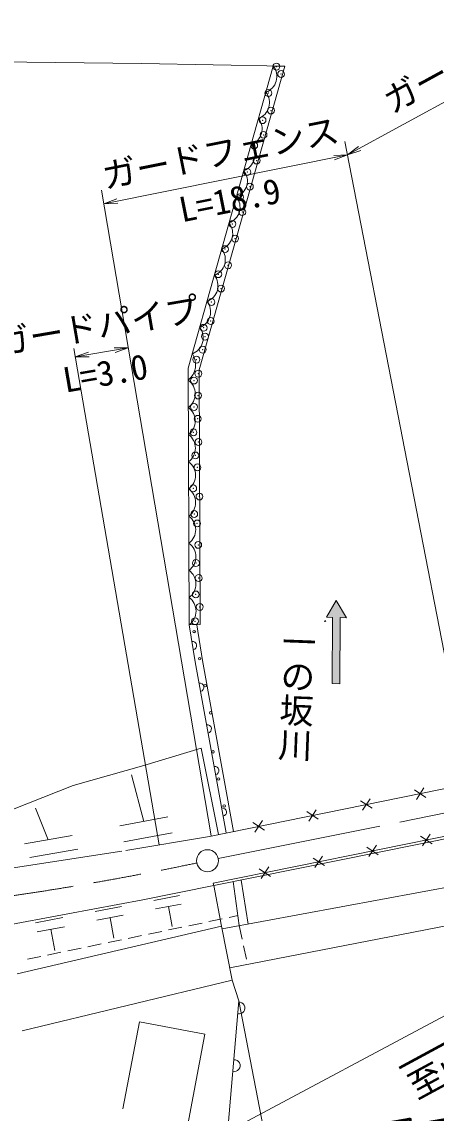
# Model space of a CAD drawing. Units: millimetres, scale not verified. Extents: x 40000 to 680000, y 20000 to 380000.
# Drawn here: x 369306 to 399489, y 239041 to 318516 of the extents above; entities that cross this region are included whole.
import ezdxf
from ezdxf.enums import TextEntityAlignment as Align

# ---------------------------------------------------------------- set-up
doc = ezdxf.new("R2010")
doc.units = ezdxf.units.MM
doc.header["$LTSCALE"] = 1000
doc.header["$PDMODE"] = 32
doc.header["$PDSIZE"] = 500
doc.linetypes.add('CHAIN', pattern=[18.5, 12, -1.5, 3.5, -1.5])
for name, color, linetype, lineweight in [('M-BGD', 7, 'Continuous', 13), ('M-BMK', 2, 'CHAIN', 13), ('M-BMK-SRVR', 3, 'Continuous', 13), ('M-STR-HTXT', 7, 'Continuous', 13), ('M-STR-STR1', 1, 'Continuous', 13)]:
    doc.layers.add(name, color=color, linetype=linetype, lineweight=lineweight)
doc.layers.add('M-BGD-HTXT', color=7, linetype='Continuous')
doc.layers.add('M-BMK-HTXT', color=7, linetype='Continuous')
doc.styles.add('@ＭＳ ゴシック', font='')
doc.styles.add('ＭＳ ゴシック', font='')
doc.styles.get('@ＭＳ ゴシック').set_extended_font_data('@MS Gothic')
doc.styles.get('ＭＳ ゴシック').set_extended_font_data('MS Gothic')

msp = doc.modelspace()

# ---------------------------------------------------------------- hatches: boundary and pattern name
at = {"layer": 'M-BGD'}
msp.add_hatch(color=256, dxfattribs=at).paths.add_polyline_path([(391498, 275161), (392194, 276385), (392963, 275124), (392493, 275133), (392467, 270311), (391910, 270325), (391939, 275147)])

# ---------------------------------------------------------------- linework, layer by layer
for p, q in [((344695, 315880), (378013, 315472)), ((378013, 315472), (388454, 315288)), ((381427, 293282), (387622, 315288)), ((382228, 293173), (388454, 315288)), ((387622, 315288), (388454, 315288)), ((381501, 274612), (381427, 293282)), ((382301, 274616), (382228, 293173)), ((381501, 274612), (382301, 274616)), ((381931, 271913), (381501, 274612)), ((382058, 274615), (382473, 272005)), ((391330, 274852), (391345, 274836)), ((391368, 274927), (391455, 274838)), ((384189, 259448), (381931, 271913)), ((382473, 272005), (384728, 259557)), ((391910, 270328), (391912, 270325)), ((378186, 264358), (382371, 265614)), ((382371, 265614), (383626, 259334)), ((373042, 262894), (378186, 264358)), ((378189, 260288), (377298, 263671)), ((365480, 259937), (373042, 262894)), ((397903, 262587), (398736, 262034)), ((398043, 261894), (398596, 262727)), ((393982, 261793), (394816, 261240)), ((394123, 261100), (394675, 261933)), ((371235, 258952), (370304, 261258)), ((390062, 260999), (390895, 260446)), ((390202, 260306), (390755, 261139)), ((379943, 260614), (376434, 259962)), ((386142, 260204), (386975, 259652)), ((386282, 259511), (386835, 260345)), ((372976, 259251), (369494, 258653)), ((380246, 259464), (376737, 258811)), ((376880, 258172), (382965, 259200)), ((383233, 255786), (402555, 259699)), ((398358, 259210), (399191, 258657)), ((398498, 258517), (399051, 259350)), ((394438, 258416), (395271, 257863)), ((394578, 257723), (395131, 258556)), ((366605, 256583), (376595, 258118)), ((373375, 258263), (369893, 257664)), ((390517, 257622), (391351, 257069)), ((390658, 256929), (391210, 257762)), ((386597, 256828), (387430, 256275)), ((386737, 256135), (387290, 256968)), ((385281, 256020), (385782, 252815)), ((378129, 254576), (383285, 255615)), ((383285, 255615), (383233, 255786)), ((383856, 252670), (383285, 255615)), ((383896, 252467), (401713, 255753)), ((384692, 255900), (385147, 252697)), ((372649, 253568), (378129, 254576)), ((378923, 254538), (380800, 254894)), ((367713, 252641), (372649, 253568)), ((374642, 253725), (376574, 254092)), ((379041, 253916), (380918, 254273)), ((379979, 254095), (380254, 252645)), ((370299, 252900), (372287, 253278)), ((374763, 253085), (376696, 253452)), ((375729, 253269), (376013, 251776)), ((381460, 252684), (382439, 252887)), ((382929, 252988), (383908, 253191)), ((384398, 253292), (385043, 253426)), ((384464, 249618), (401207, 252869)), ((368957, 249194), (383856, 252670)), ((370424, 252242), (372412, 252619)), ((371418, 252431), (371710, 250895)), ((377054, 251772), (378033, 251974)), ((378522, 252076), (379502, 252279)), ((379991, 252380), (380970, 252583)), ((384639, 248738), (383856, 252670)), ((385147, 252697), (385352, 251719)), ((374116, 251163), (375095, 251366)), ((375585, 251468), (376564, 251670)), ((385455, 251229), (385660, 250251)), ((369709, 250251), (370689, 250454)), ((371178, 250555), (372157, 250758)), ((372647, 250859), (373626, 251062)), ((369338, 245041), (384639, 248738)), ((384639, 248738), (385105, 247214)), ((385105, 247214), (384178, 236214)), ((384303, 237696), (402213, 247271)), ((376670, 239348), (377868, 245700)), ((377868, 245700), (382635, 244800)), ((382635, 244800), (381395, 238225))]:
    msp.add_line(p, q, dxfattribs=at)
at = {"layer": 'M-BGD', "lineweight": 50}
msp.add_line((396822, 242354), (410665, 249869), dxfattribs=at)
at = {"layer": 'M-BGD'}
msp.add_lwpolyline([(391939, 275147), (391498, 275161), (392194, 276385), (392963, 275124), (392493, 275133), (392467, 270311), (391910, 270325)], close=True, dxfattribs=at)
for centre in [(381856, 274109), (382260, 272137), (382663, 270166), (383067, 268194), (383237, 265353), (383641, 263382), (384044, 261410)]:
    msp.add_circle(centre, 90, dxfattribs=at)
for centre, radius, start, end in [((386654, 314533), 1228, 290.62995, 37.92315), ((386118, 312630), 1228, 290.62995, 37.92315), ((385582, 310726), 1228, 290.62995, 37.92315), ((385046, 308822), 1228, 290.62995, 37.92315), ((384510, 306919), 1228, 290.62995, 37.92315), ((383974, 305015), 1228, 290.62995, 37.92315), ((383438, 303111), 1228, 290.62995, 37.92315), ((382902, 301208), 1228, 290.62995, 37.92315), ((382366, 299304), 1228, 290.62995, 37.92315), ((381830, 297400), 1228, 290.62995, 37.92315), ((381295, 295497), 1228, 290.62995, 37.92315), ((380491, 293546), 1473, 309.618, 32.97267), ((380707, 291420), 1228, 306.5797, 53.8729), ((380715, 289442), 1228, 306.5797, 53.8729), ((380722, 287464), 1228, 306.5797, 53.8729), ((380730, 285487), 1228, 306.5797, 53.8729), ((380738, 283509), 1228, 306.5797, 53.8729), ((380746, 281531), 1228, 306.5797, 53.8729), ((380754, 279554), 1228, 306.5797, 53.8729), ((380761, 277576), 1228, 306.5797, 53.8729), ((380769, 275598), 1228, 306.5797, 53.8729), ((381735, 273090), 308, 280.55761, 97.53399), ((382259, 270055), 308, 281.77965, 98.75603), ((382808, 267024), 308, 281.77965, 98.75603), ((383357, 263993), 308, 281.77965, 98.75603), ((383906, 260962), 308, 281.77965, 98.75603), ((385134, 246697), 427, 255.38828, 94.98023), ((384781, 242502), 427, 255.38828, 94.98023)]:
    msp.add_arc(centre, radius, start, end, dxfattribs=at)
for p in [(387847, 315252), (388196, 314715), (387264, 313327), (386840, 311351), (387455, 312056), (386912, 310286), (386231, 309507), (386410, 308414), (385730, 307577), (385192, 305737), (385918, 306516), (385367, 304663), (384649, 303797), (384846, 302731), (384112, 301961), (384331, 300784), (383619, 300139), (383821, 299091), (383122, 298111), (382548, 296233), (383067, 296728), (382655, 295594), (382482, 294645), (382021, 293916), (381842, 292394), (382164, 292895), (382146, 291301), (381851, 290468), (382120, 289609), (381811, 288615), (382173, 287916), (381945, 286936), (382099, 286070), (381791, 284538), (382247, 283947), (381861, 282668), (382073, 281987), (382153, 280428), (381992, 279099), (382193, 278011), (381979, 276815), (382261, 275902), (381925, 274868)]:
    msp.add_point(p, dxfattribs=at)
at = {"layer": 'M-BMK'}
msp.add_line((383612, 257582), (404011, 261686), dxfattribs=at)
msp.add_arc((335193, 481394), 228980, 276.5153, 281.80662, dxfattribs=at)
at = {"layer": 'M-BMK-SRVR'}
msp.add_circle((382828, 257424), 800, dxfattribs=at)
at = {"layer": 'M-STR-HTXT'}
for p, q in [((393035, 308818), (413681, 320121)), ((392845, 309800), (401913, 263038)), ((393035, 308818), (393832, 309444)), ((375275, 305271), (393035, 308818)), ((393035, 308818), (392022, 308786)), ((393035, 308818), (392087, 308459)), ((393035, 308818), (393992, 309152)), ((375107, 306257), (383095, 259227)), ((375275, 305271), (376223, 305631)), ((375275, 305271), (376288, 305304)), ((379310, 258583), (373096, 294732)), ((373202, 294115), (377057, 294778)), ((373202, 294115), (374160, 294449)), ((373202, 294115), (374216, 294121)), ((377057, 294778), (376043, 294773)), ((377057, 294778), (376100, 294444)), ((385105, 247214), (387845, 233175))]:
    msp.add_line(p, q, dxfattribs=at)
at = {"layer": 'M-STR-STR1'}
for p, q in [((382965, 259200), (401913, 263038)), ((383285, 255615), (402931, 259595))]:
    msp.add_line(p, q, dxfattribs=at)

# ---------------------------------------------------------------- texts
at = {"layer": 'M-BGD-HTXT', "style": '@ＭＳ ゴシック'}
msp.add_text('一の坂川', height=1833, rotation=267.79, dxfattribs=at).set_placement((388066, 274675), align=Align.BOTTOM_LEFT)
at = {"layer": 'M-BMK-HTXT', "style": 'ＭＳ ゴシック'}
msp.add_text('至山口', height=1833, rotation=28.495, dxfattribs=at).set_placement((400949, 242603), align=Align.MIDDLE_CENTER)
at = {"layer": 'M-STR-HTXT', "style": 'ＭＳ ゴシック'}
for s, rotation, p in [('ガードパイプ', 28.699, (403118, 314908)), ('ガードフェンス', 11.293, (384057, 307535)), ('L=18.9', 11.293, (384742, 304103)), ('ガードパイプ', 9.746, (375045, 294939)), ('L=3.0', 9.746, (375637, 291490)), ('ガードフェンス', 9.817, (397205, 236316))]:
    msp.add_text(s, height=1833, rotation=rotation, dxfattribs=at).set_placement(p, align=Align.BOTTOM_CENTER)

doc.saveas('drawing.dxf')
